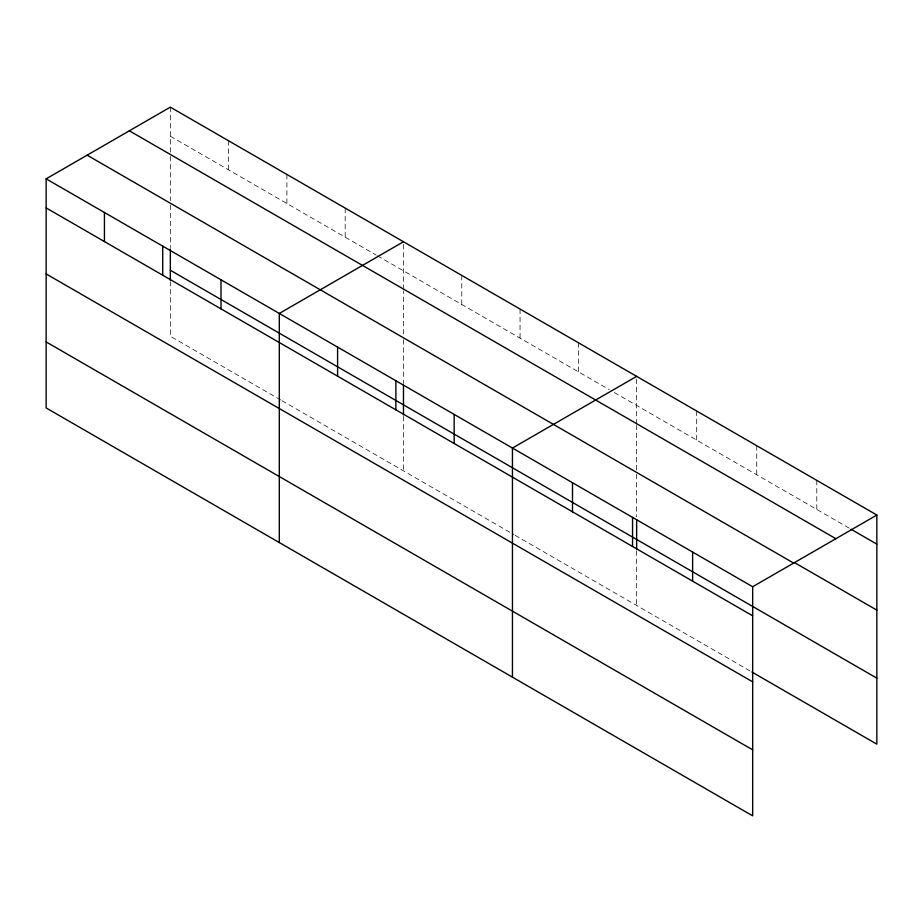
<?xml version="1.0" encoding="UTF-8"?>
<svg xmlns="http://www.w3.org/2000/svg" width="923" height="923" viewBox="0 0 923 923"><rect width="100%" height="100%" fill="white"/><g stroke="black" fill="none" stroke-linecap="round" stroke-linejoin="round"><path stroke-width="0.69" stroke-dasharray="4.62 3.46" d="M403.478 333.976L403.478 290.93M403.478 289.487L403.478 241.757M636.639 470.015L636.639 425.538M636.639 424.095L636.639 376.365M170.328 136.223L376.203 255.083M377.438 255.798L609.353 389.691M614.314 392.552L849.887 528.567M280.707 399.982L170.328 336.26L170.328 281.723M281.942 400.697L513.857 534.59M515.103 535.305L750.618 671.275M816.797 480.375L816.797 509.461M756.745 445.705L756.745 474.791M696.692 411.035L696.692 440.121M636.639 474.284L636.639 516.788M636.639 550.939L636.639 605.476M578.352 342.71L578.352 371.796M520.053 309.055L520.053 338.141M461.765 275.4L461.765 304.486M403.478 339.676L403.478 383.599M403.478 416.331L403.478 470.868M345.19 208.102L345.19 237.188M286.903 174.447L286.903 203.533M228.616 140.792L228.616 169.878M170.328 107.149L170.328 154.879M170.328 156.322L170.328 200.799M170.328 205.068L170.328 247.572"/><path stroke-width="1.38" d="M752.672 681.832L752.672 586.74L46.15 178.843L46.15 407.954L752.672 815.851L752.672 681.832L46.15 273.935M751.841 671.99L876.85 744.157L876.85 515.046L170.328 107.149L46.15 178.843M403.478 241.757L279.3 313.451L279.3 542.562M636.639 376.365L512.45 448.059L512.45 677.17M752.672 586.74L876.85 515.046M851.11 529.271L876.85 544.132M129.347 130.801L835.869 538.709M794.738 562.73L876.85 610.138M87.131 155.179L793.653 563.088M170.328 270.243L876.85 678.151M46.15 207.917L752.672 615.826M46.15 341.937L752.672 749.845M692.619 552.069L692.619 581.155M636.639 519.626L636.639 549.508M632.555 517.399L632.555 546.485M572.502 482.729L572.502 511.815M454.162 414.404L454.162 443.49M403.478 385.018L403.478 414.9M395.875 380.749L395.875 409.835M337.587 347.106L337.587 376.18M221.012 279.796L221.012 308.882M170.328 248.991L170.328 280.292M162.725 246.141L162.725 275.227M104.437 212.498L104.437 241.572"/></g></svg>
